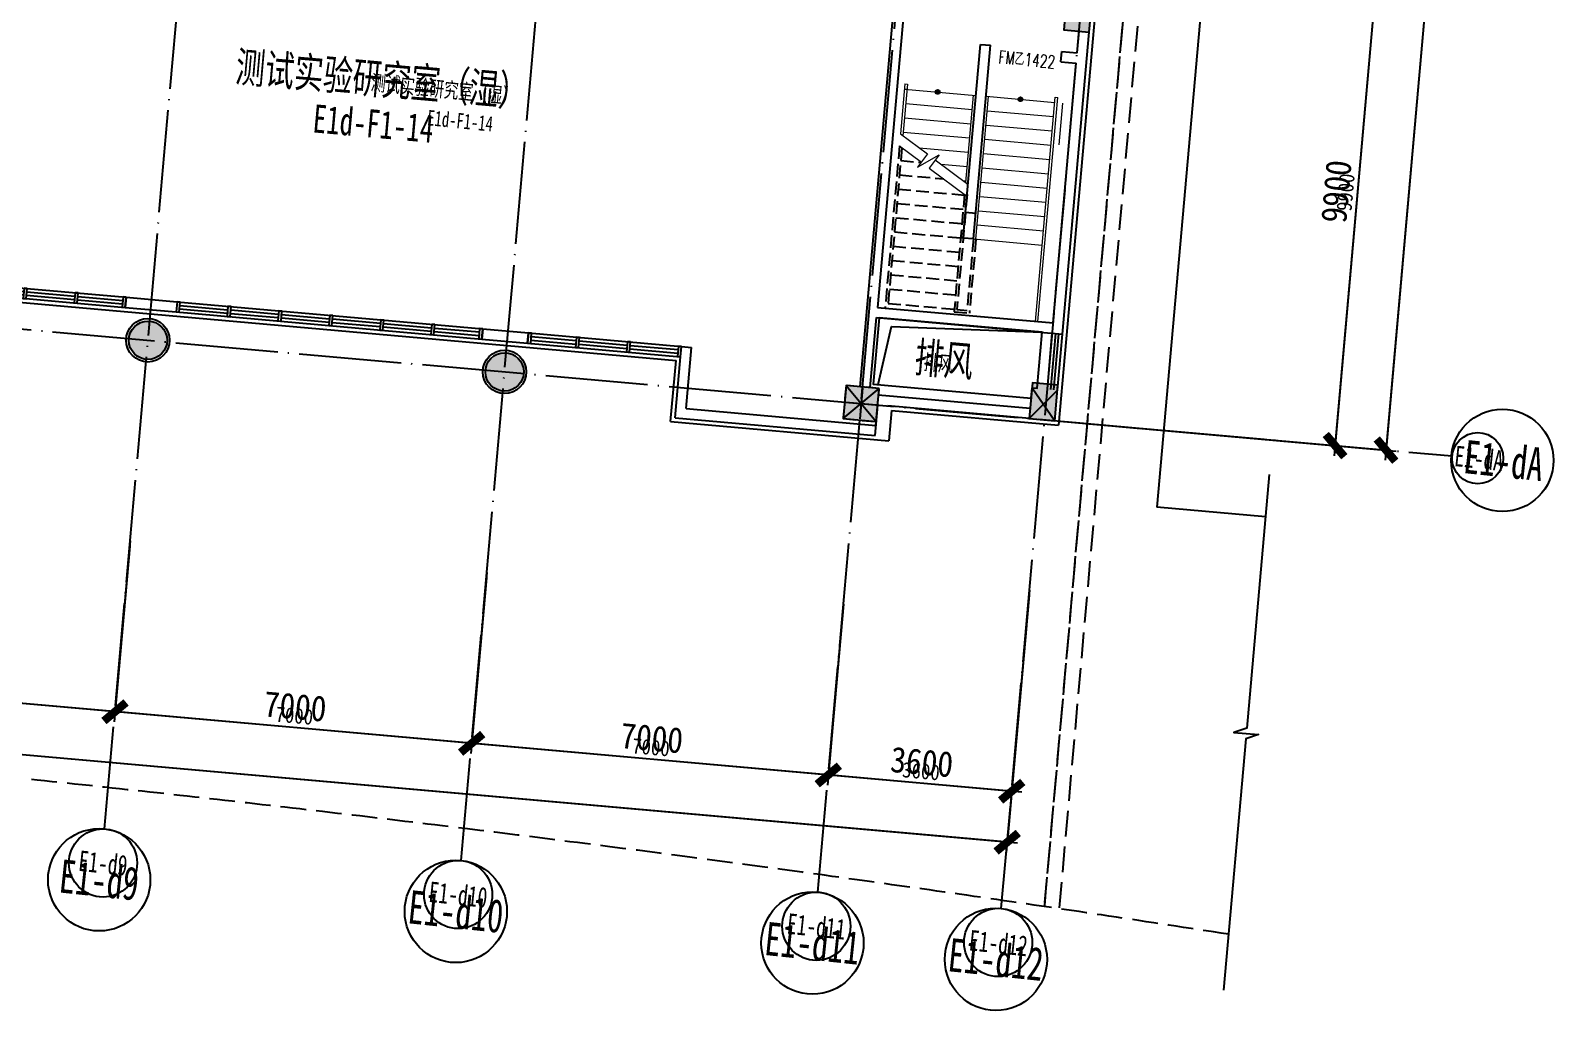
# Model space of a CAD drawing. Header units: millimetres. Extents: x 347599 to 1495443, y -100002 to 152717.
# Drawn here: x 1463554 to 1493331, y -1162 to 17992 of the extents above; entities that cross this region are included whole.
import ezdxf
from ezdxf.enums import TextEntityAlignment as Align

# ---------------------------------------------------------------- set-up
doc = ezdxf.new("R2010")
doc.units = ezdxf.units.MM
doc.header["$LTSCALE"] = 1000
doc.header["$PDMODE"] = 1
for name, pattern in [('DASH', [0.35, 0.25, -0.1]), ('E-RG-1F$0$$0$DOTE', [2.42, 2, -0.2, 0.02, -0.2]), ('E1-RV-1F$0$DASH', [0.35, 0.25, -0.1]), ('XRE1$0$DASH', [0.35, 0.25, -0.1]), ('XRE2$0$HIDDEN', [0.375, 0.25, -0.125])]:
    doc.linetypes.add(name, pattern=pattern)
doc.layers.get('0').update_dxf_attribs({"linetype": 'CONTINUOUS'})
doc.layers.get('Defpoints').update_dxf_attribs({"linetype": 'CONTINUOUS'})
for name, color, linetype in [('00外装饰面', 21, 'CONTINUOUS'), ('A-------', 18, 'CONTINUOUS'), ('A-SYMB-DOOR', 13, 'CONTINUOUS'), ('A-SYMB-DOOR1', 4, 'CONTINUOUS'), ('A—墙体', 7, 'CONTINUOUS'), ('A—文字索引', 40, 'CONTINUOUS'), ('A—楼梯、电梯、栏杆', 50, 'CONTINUOUS'), ('A—设备管丼、主管符号', 50, 'CONTINUOUS'), ('A—轴线、尺寸', 1, 'CONTINUOUS'), ('A—门窗', 135, 'CONTINUOUS'), ('E-RG-1F$0$A-SYMB', 4, 'CONTINUOUS'), ('E1-RI-1F$0$A-TILE', 44, 'CONTINUOUS'), ('E1-RV-1F$0$C-NAME-DIM100', 13, 'CONTINUOUS'), ('I—平面—文字', 40, 'CONTINUOUS'), ('I—平面—文字（放大1：100）', 40, 'XRE2$0$HIDDEN'), ('XRE2$0$0S-COLS-I-P', 8, 'XRE2$0$HIDDEN'), ('轴线100', 1, 'CONTINUOUS')]:
    doc.layers.add(name, color=color, linetype=linetype)
for name, color, linetype, lineweight in [('E1-RI-1F$0$A-GLAZ-CWMG', 3, 'CONTINUOUS', 5), ('E1-RI-1F$0$AUDIT_D_131110141545-10', 7, 'CONTINUOUS', 5), ('E1-RV-1F$0$A-FLOR-STRS', 2, 'CONTINUOUS', 5), ('E1-RV-1F$0$A-GLAZ-CWMG', 3, 'CONTINUOUS', 5), ('E1-RV-1F$0$A-WALL', 7, 'CONTINUOUS', 5)]:
    doc.layers.add(name, color=color, linetype=linetype, lineweight=lineweight)
doc.styles.add('ARIAL', font='simhei.ttf', dxfattribs={"width": 0.9})
doc.styles.add('ECADI-TXT', font='simplex.shx', dxfattribs={"bigfont": 'hztxt.shx'})
doc.styles.add('XD2008', font='simhei.ttf', dxfattribs={"width": 0.7})
doc.dimstyles.new('200', dxfattribs={"dimscale": 200, "dimtxt": 2.5, "dimasz": 2, "dimexe": 1, "dimexo": 1, "dimgap": 0.8, "dimtad": 1, "dimdec": 0, "dimdsep": 46, "dimtxsty": 'ARIAL', "dimblk1": 'ARCHTICK', "dimblk2": 'ARCHTICK', "dimsah": 1, "dimcen": -0.9, "dimdle": 1, "dimclrd": 256, "dimclre": 256, "dimclrt": 40, "dimaunit": 1, "dimadec": 0, "dimazin": 0, "dimtfac": 0.35, "dimtdec": 0, "dimtix": 1, "dimtmove": 2, "dimatfit": 3, "dimldrblk": 'ARCHTICK', "dimfxl": 0, "dimtvp": 0.8, "dimtolj": 1, "dimtzin": 0, "dimarcsym": 0})
doc.dimstyles.new('副本 100', dxfattribs={"dimscale": 100, "dimtxt": 2.5, "dimasz": 2, "dimexe": 1, "dimexo": 1, "dimgap": 0.8, "dimtad": 1, "dimdec": 0, "dimdsep": 46, "dimtxsty": 'ARIAL', "dimblk1": 'ARCHTICK', "dimblk2": 'ARCHTICK', "dimsah": 1, "dimcen": -0.9, "dimdle": 1, "dimclrd": 256, "dimclre": 256, "dimclrt": 40, "dimaunit": 1, "dimadec": 0, "dimazin": 0, "dimtfac": 0.35, "dimtdec": 0, "dimtix": 1, "dimtmove": 2, "dimatfit": 3, "dimldrblk": 'ARCHTICK', "dimfxl": 0, "dimtvp": 0.8, "dimtolj": 1, "dimtzin": 0, "dimarcsym": 0})

# ---------------------------------------------------------------- blocks, each defined once
blk = doc.blocks.new('E1-RV-1F$0$3')
at = {"layer": 'A—楼梯、电梯、栏杆'}
h = blk.add_hatch(color=256, dxfattribs=at)
edge = h.paths.add_edge_path()
edge.add_arc((10773785, -7567737), 20, 138.7891, 318.7891, ccw=False)
edge.add_arc((10773785, -7567737), 20, -41.2109, 138.7891, ccw=False)
blk.add_lwpolyline([(10773800, -7567750, -1), (10773770, -7567724, -1)], format="xyb", close=True, dxfattribs=at)
blk = doc.blocks.new('E1-RI-1F$0$RECTANGULAR_MULLION_-_60_Z')
at = {"layer": 'A—门窗'}
for p, q in [((-30, 125), (30, 125)), ((-30, -75), (-30, 125)), ((30, 125), (30, -75)), ((30, -75), (-30, -75))]:
    blk.add_line(p, q, dxfattribs=at)
blk = doc.blocks.new('E1-RI-1F$0$C6030')
at = {"layer": 'A—门窗'}
for p, q in [((11809484, -6205374), (11815461, -6205904)), ((11809532, -6205512), (11810469, -6205595)), ((11809538, -6205446), (11810474, -6205529)), ((11810534, -6205534), (11811471, -6205617)), ((11809467, -6205573), (11815443, -6206103)), ((11810528, -6205601), (11811465, -6205684)), ((11811524, -6205689), (11812461, -6205772)), ((11811530, -6205623), (11812467, -6205706)), ((11812521, -6205777), (11813457, -6205860)), ((11812526, -6205711), (11813463, -6205794)), ((11813517, -6205866), (11814453, -6205949)), ((11813522, -6205799), (11814459, -6205882)), ((11814513, -6205954), (11815389, -6206032)), ((11814519, -6205888), (11815395, -6205965))]:
    blk.add_line(p, q, dxfattribs=at)
at = {"layer": 'E1-RI-1F$0$AUDIT_D_131110141545-10'}
for p, q in [((11809484, -6205374), (11809467, -6205573)), ((11815461, -6205904), (11815443, -6206103))]:
    blk.add_line(p, q, dxfattribs=at)
at = {"layer": 'E1-RI-1F$0$A-GLAZ-CWMG', "color": 8, "extrusion": (0, 0, -1), "rotation": 5.06777112931197}
for p in [(-11809503, -6205501), (-11810499, -6205590), (-11811495, -6205678), (-11812491, -6205766), (-11813487, -6205855), (-11814484, -6205943), (-11815420, -6206026)]:
    blk.add_blockref('E1-RI-1F$0$RECTANGULAR_MULLION_-_60_Z', p, dxfattribs=at)
blk = doc.blocks.new('E1-RI-1F$0$C3030')
at = {"layer": 'A—门窗'}
for p, q in [((11805582, -6205229), (11808570, -6205494)), ((11805600, -6205030), (11808588, -6205295)), ((11805647, -6205168), (11806524, -6205246)), ((11805653, -6205101), (11806530, -6205179)), ((11806584, -6205251), (11807520, -6205334)), ((11806590, -6205184), (11807526, -6205267)), ((11807580, -6205339), (11808516, -6205422)), ((11807586, -6205273), (11808522, -6205356))]:
    blk.add_line(p, q, dxfattribs=at)
at = {"layer": 'E1-RI-1F$0$AUDIT_D_131110141545-10'}
for p, q in [((11805582, -6205229), (11805600, -6205030)), ((11808570, -6205494), (11808588, -6205295))]:
    blk.add_line(p, q, dxfattribs=at)
at = {"layer": 'E1-RI-1F$0$A-GLAZ-CWMG', "color": 8, "extrusion": (0, 0, -1), "rotation": 5.06777112931197}
for p in [(-11805618, -6205157), (-11806555, -6205240), (-11807551, -6205328), (-11808547, -6205417)]:
    blk.add_blockref('E1-RI-1F$0$RECTANGULAR_MULLION_-_60_Z', p, dxfattribs=at)
blk = doc.blocks.new('_ArchTick')
at = {"color": 0, "linetype": 'ByBlock', "const_width": 0.4}
blk.add_lwpolyline([(-0.5, -0.5), (0.5, 0.5)], dxfattribs=at)
blk = doc.blocks.new('*D267')
at = {"layer": 'A—轴线、尺寸', "linetype": 'ByBlock', "lineweight": -2}
for p, q in [((1485153, 20164), (1490134, 19723)), ((1489952, 19940), (1489042, 9680)), ((1484278, 10303), (1489259, 9861))]:
    blk.add_line(p, q, dxfattribs=at)
at = {"layer": 'Defpoints', "color": 0, "linetype": 'ByBlock'}
for p in [(1484954, 20182), (1484079, 10321), (1489060, 9879)]:
    blk.add_point(p, dxfattribs=at)
at = {"layer": 'A—轴线、尺寸', "linetype": 'ByBlock', "lineweight": -2, "xscale": 400, "yscale": 400, "zscale": 400}
for p, rotation in [((1489935, 19740), 84.93222891520612), ((1489060, 9879), 264.9322289152061)]:
    blk.add_blockref('_ArchTick', p, dxfattribs=dict(at, rotation=rotation))
at = {"layer": 'A—轴线、尺寸', "color": 40, "linetype": 'ByBlock', "insert": (1489086, 14846), "char_height": 500, "attachment_point": 5, "rotation": 84.9322, "style": 'ARIAL'}
blk.add_mtext('\\A1;9900', dxfattribs=at)
blk = doc.blocks.new('*D268')
at = {"layer": 'A—轴线、尺寸', "linetype": 'ByBlock', "lineweight": -2}
for p, q in [((1485891, 34154), (1492367, 33580)), ((1492185, 33797), (1490038, 9592)), ((1483780, 10347), (1490255, 9773))]:
    blk.add_line(p, q, dxfattribs=at)
at = {"layer": 'Defpoints', "color": 0, "linetype": 'ByBlock'}
for p in [(1485692, 34172), (1483581, 10365), (1490056, 9791)]:
    blk.add_point(p, dxfattribs=at)
at = {"layer": 'A—轴线、尺寸', "linetype": 'ByBlock', "lineweight": -2, "xscale": 400, "yscale": 400, "zscale": 400}
for p, rotation in [((1492167, 33597), 84.93222891520612), ((1490056, 9791), 264.9322289152061)]:
    blk.add_blockref('_ArchTick', p, dxfattribs=dict(at, rotation=rotation))
at = {"layer": 'A—轴线、尺寸', "color": 40, "linetype": 'ByBlock', "insert": (1490701, 21731), "char_height": 500, "attachment_point": 5, "rotation": 84.9322, "style": 'ARIAL'}
blk.add_mtext('\\A1;23900', dxfattribs=at)
blk = doc.blocks.new('*D269')
at = {"layer": 'A—轴线、尺寸', "linetype": 'ByBlock', "lineweight": -2}
for p, q in [((1479439, 6678), (1479135, 3243)), ((1483025, 6360), (1482721, 2925)), ((1482937, 3106), (1478953, 3459))]:
    blk.add_line(p, q, dxfattribs=at)
at = {"layer": 'Defpoints', "color": 0, "linetype": 'ByBlock'}
for p in [(1479457, 6878), (1483043, 6560), (1479152, 3442)]:
    blk.add_point(p, dxfattribs=at)
at = {"layer": 'A—轴线、尺寸', "linetype": 'ByBlock', "lineweight": -2, "xscale": 400, "yscale": 400, "zscale": 400}
for p, rotation in [((1479152, 3442), 174.9322288769739), ((1482738, 3124), 354.9322288769739)]:
    blk.add_blockref('_ArchTick', p, dxfattribs=dict(at, rotation=rotation))
at = {"layer": 'A—轴线、尺寸', "color": 40, "linetype": 'ByBlock', "insert": (1480982, 3694), "char_height": 500, "attachment_point": 5, "rotation": 354.9322, "style": 'ARIAL'}
blk.add_mtext('\\A1;3600', dxfattribs=at)
blk = doc.blocks.new('*D270')
at = {"layer": 'A—轴线、尺寸', "linetype": 'ByBlock', "lineweight": -2}
for p, q in [((1472467, 7297), (1472162, 3861)), ((1479439, 6678), (1479135, 3243)), ((1479352, 3424), (1471980, 4078))]:
    blk.add_line(p, q, dxfattribs=at)
at = {"layer": 'Defpoints', "color": 0, "linetype": 'ByBlock'}
for p in [(1472484, 7496), (1479457, 6878), (1472180, 4060)]:
    blk.add_point(p, dxfattribs=at)
at = {"layer": 'A—轴线、尺寸', "linetype": 'ByBlock', "lineweight": -2, "xscale": 400, "yscale": 400, "zscale": 400}
for p, rotation in [((1472180, 4060), 174.9322288769739), ((1479152, 3442), 354.9322288769739)]:
    blk.add_blockref('_ArchTick', p, dxfattribs=dict(at, rotation=rotation))
at = {"layer": 'A—轴线、尺寸', "color": 40, "linetype": 'ByBlock', "insert": (1475702, 4162), "char_height": 500, "attachment_point": 5, "rotation": 354.9322, "style": 'ARIAL'}
blk.add_mtext('\\A1;7000', dxfattribs=at)
blk = doc.blocks.new('*D271')
at = {"layer": 'A—轴线、尺寸', "linetype": 'ByBlock', "lineweight": -2}
for p, q in [((1465494, 7915), (1465189, 4479)), ((1472467, 7297), (1472162, 3861)), ((1472379, 4042), (1465008, 4696))]:
    blk.add_line(p, q, dxfattribs=at)
at = {"layer": 'Defpoints', "color": 0, "linetype": 'ByBlock'}
for p in [(1465512, 8114), (1472484, 7496), (1465207, 4678)]:
    blk.add_point(p, dxfattribs=at)
at = {"layer": 'A—轴线、尺寸', "linetype": 'ByBlock', "lineweight": -2, "xscale": 400, "yscale": 400, "zscale": 400}
for p, rotation in [((1465207, 4678), 174.9322288769739), ((1472180, 4060), 354.9322288769739)]:
    blk.add_blockref('_ArchTick', p, dxfattribs=dict(at, rotation=rotation))
at = {"layer": 'A—轴线、尺寸', "color": 40, "linetype": 'ByBlock', "insert": (1468730, 4780), "char_height": 500, "attachment_point": 5, "rotation": 354.9322, "style": 'ARIAL'}
blk.add_mtext('\\A1;7000', dxfattribs=at)
blk = doc.blocks.new('*D272')
at = {"layer": 'A—轴线、尺寸', "linetype": 'ByBlock', "lineweight": -2}
for p, q in [((1458521, 8533), (1458217, 5098)), ((1465494, 7915), (1465189, 4479)), ((1465406, 4661), (1458035, 5314))]:
    blk.add_line(p, q, dxfattribs=at)
at = {"layer": 'Defpoints', "color": 0, "linetype": 'ByBlock'}
for p in [(1458539, 8733), (1465512, 8114), (1458234, 5297)]:
    blk.add_point(p, dxfattribs=at)
at = {"layer": 'A—轴线、尺寸', "linetype": 'ByBlock', "lineweight": -2, "xscale": 400, "yscale": 400, "zscale": 400}
for p, rotation in [((1458234, 5297), 174.9322288769739), ((1465207, 4678), 354.9322288769739)]:
    blk.add_blockref('_ArchTick', p, dxfattribs=dict(at, rotation=rotation))
at = {"layer": 'A—轴线、尺寸', "color": 40, "linetype": 'ByBlock', "insert": (1461757, 5399), "char_height": 500, "attachment_point": 5, "rotation": 354.9322, "style": 'ARIAL'}
blk.add_mtext('\\A1;7000', dxfattribs=at)
blk = doc.blocks.new('*D281')
at = {"layer": 'A—轴线、尺寸', "linetype": 'ByBlock', "lineweight": -2}
for p, q in [((1411260, 13322), (1410814, 8297)), ((1482849, 2110), (1410632, 8514)), ((1483078, 6953), (1482632, 1928))]:
    blk.add_line(p, q, dxfattribs=at)
at = {"layer": 'Defpoints', "color": 0, "linetype": 'ByBlock'}
for p in [(1411277, 13521), (1410832, 8497), (1483095, 7152)]:
    blk.add_point(p, dxfattribs=at)
at = {"layer": 'A—轴线、尺寸', "linetype": 'ByBlock', "lineweight": -2, "xscale": 400, "yscale": 400, "zscale": 400}
for p, rotation in [((1410832, 8497), 174.9322288769739), ((1482650, 2128), 354.9322288769739)]:
    blk.add_blockref('_ArchTick', p, dxfattribs=dict(at, rotation=rotation))
at = {"layer": 'A—轴线、尺寸', "color": 40, "linetype": 'ByBlock', "insert": (1446777, 5723), "char_height": 500, "attachment_point": 5, "rotation": 354.9322, "style": 'ARIAL'}
blk.add_mtext('\\A1;72100', dxfattribs=at)
blk = doc.blocks.new('E-RG-1F$0$十字坐标点')
at = {"layer": 'E-RG-1F$0$A-SYMB'}
for points in [[(-284, -98), (284, 98)], [(-98, 284), (98, -284)]]:
    blk.add_lwpolyline(points, dxfattribs=at)
blk = doc.blocks.new('ECADI-TAG-DOOR')
blk = doc.blocks.new('*D513')
at = {"layer": 'Defpoints', "color": 0, "linetype": 'Continuous'}
for p in [(1484954, 20182), (1484079, 10321), (1489060, 9879)]:
    blk.add_point(p, dxfattribs=at)
at = {"layer": '轴线100', "linetype": 'Continuous', "lineweight": -2}
for p, q in [((1485053, 20173), (1490034, 19732)), ((1489943, 19840), (1489051, 9779)), ((1484179, 10312), (1489160, 9870))]:
    blk.add_line(p, q, dxfattribs=at)
at = {"layer": '轴线100', "linetype": 'Continuous', "lineweight": -2, "xscale": 200, "yscale": 200, "zscale": 200}
for p, rotation in [((1489935, 19740), 84.93222891520747), ((1489060, 9879), 264.9322289152075)]:
    blk.add_blockref('_ArchTick', p, dxfattribs=dict(at, rotation=rotation))
at = {"layer": '轴线100', "color": 40, "linetype": 'Continuous', "insert": (1489267, 14830), "char_height": 300, "attachment_point": 5, "rotation": 84.9322, "style": 'ARIAL'}
blk.add_mtext('\\A1;9900', dxfattribs=at)
blk = doc.blocks.new('*D514')
at = {"layer": 'Defpoints', "color": 0, "linetype": 'Continuous'}
for p in [(1485692, 34172), (1483581, 10365), (1490056, 9791)]:
    blk.add_point(p, dxfattribs=at)
at = {"layer": '轴线100', "linetype": 'Continuous', "lineweight": -2}
for p, q in [((1485791, 34163), (1492267, 33589)), ((1492176, 33697), (1490047, 9691)), ((1483681, 10356), (1490156, 9782))]:
    blk.add_line(p, q, dxfattribs=at)
at = {"layer": '轴线100', "linetype": 'Continuous', "lineweight": -2, "xscale": 200, "yscale": 200, "zscale": 200}
for p, rotation in [((1492167, 33597), 84.93222891520747), ((1490056, 9791), 264.9322289152075)]:
    blk.add_blockref('_ArchTick', p, dxfattribs=dict(at, rotation=rotation))
at = {"layer": '轴线100', "color": 40, "linetype": 'Continuous', "insert": (1490881, 21715), "char_height": 300, "attachment_point": 5, "rotation": 84.9322, "style": 'ARIAL'}
blk.add_mtext('\\A1;23900', dxfattribs=at)
blk = doc.blocks.new('*D515')
at = {"layer": 'Defpoints', "color": 0, "linetype": 'Continuous'}
for p in [(1479457, 6878), (1483043, 6560), (1479152, 3442)]:
    blk.add_point(p, dxfattribs=at)
at = {"layer": '轴线100', "linetype": 'Continuous', "lineweight": -2}
for p, q in [((1479448, 6778), (1479144, 3342)), ((1483034, 6460), (1482729, 3024)), ((1482838, 3115), (1479053, 3451))]:
    blk.add_line(p, q, dxfattribs=at)
at = {"layer": '轴线100', "linetype": 'Continuous', "lineweight": -2, "xscale": 200, "yscale": 200, "zscale": 200}
for p, rotation in [((1479152, 3442), 174.9322288767491), ((1482738, 3124), 354.932228876749)]:
    blk.add_blockref('_ArchTick', p, dxfattribs=dict(at, rotation=rotation))
at = {"layer": '轴线100', "color": 40, "linetype": 'Continuous', "insert": (1480966, 3514), "char_height": 300, "attachment_point": 5, "rotation": 354.9322, "style": 'ARIAL'}
blk.add_mtext('\\A1;3600', dxfattribs=at)
blk = doc.blocks.new('*D516')
at = {"layer": 'Defpoints', "color": 0, "linetype": 'Continuous'}
for p in [(1472484, 7496), (1479457, 6878), (1472180, 4060)]:
    blk.add_point(p, dxfattribs=at)
at = {"layer": '轴线100', "linetype": 'Continuous', "lineweight": -2}
for p, q in [((1472475, 7396), (1472171, 3961)), ((1479448, 6778), (1479144, 3342)), ((1479252, 3433), (1472080, 4069))]:
    blk.add_line(p, q, dxfattribs=at)
at = {"layer": '轴线100', "linetype": 'Continuous', "lineweight": -2, "xscale": 200, "yscale": 200, "zscale": 200}
for p, rotation in [((1472180, 4060), 174.9322288767491), ((1479152, 3442), 354.932228876749)]:
    blk.add_blockref('_ArchTick', p, dxfattribs=dict(at, rotation=rotation))
at = {"layer": '轴线100', "color": 40, "linetype": 'Continuous', "insert": (1475686, 3982), "char_height": 300, "attachment_point": 5, "rotation": 354.9322, "style": 'ARIAL'}
blk.add_mtext('\\A1;7000', dxfattribs=at)
blk = doc.blocks.new('*D517')
at = {"layer": 'Defpoints', "color": 0, "linetype": 'Continuous'}
for p in [(1465512, 8114), (1472484, 7496), (1465207, 4678)]:
    blk.add_point(p, dxfattribs=at)
at = {"layer": '轴线100', "linetype": 'Continuous', "lineweight": -2}
for p, q in [((1465503, 8015), (1465198, 4579)), ((1472475, 7396), (1472171, 3961)), ((1472279, 4051), (1465107, 4687))]:
    blk.add_line(p, q, dxfattribs=at)
at = {"layer": '轴线100', "linetype": 'Continuous', "lineweight": -2, "xscale": 200, "yscale": 200, "zscale": 200}
for p, rotation in [((1465207, 4678), 174.9322288767491), ((1472180, 4060), 354.932228876749)]:
    blk.add_blockref('_ArchTick', p, dxfattribs=dict(at, rotation=rotation))
at = {"layer": '轴线100', "color": 40, "linetype": 'Continuous', "insert": (1468714, 4600), "char_height": 300, "attachment_point": 5, "rotation": 354.9322, "style": 'ARIAL'}
blk.add_mtext('\\A1;7000', dxfattribs=at)
blk = doc.blocks.new('*D518')
at = {"layer": 'Defpoints', "color": 0, "linetype": 'Continuous'}
for p in [(1458539, 8733), (1465512, 8114), (1458234, 5297)]:
    blk.add_point(p, dxfattribs=at)
at = {"layer": '轴线100', "linetype": 'Continuous', "lineweight": -2}
for p, q in [((1458530, 8633), (1458225, 5197)), ((1465503, 8015), (1465198, 4579)), ((1465307, 4670), (1458135, 5306))]:
    blk.add_line(p, q, dxfattribs=at)
at = {"layer": '轴线100', "linetype": 'Continuous', "lineweight": -2, "xscale": 200, "yscale": 200, "zscale": 200}
for p, rotation in [((1458234, 5297), 174.9322288767491), ((1465207, 4678), 354.932228876749)]:
    blk.add_blockref('_ArchTick', p, dxfattribs=dict(at, rotation=rotation))
at = {"layer": '轴线100', "color": 40, "linetype": 'Continuous', "insert": (1461741, 5218), "char_height": 300, "attachment_point": 5, "rotation": 354.9322, "style": 'ARIAL'}
blk.add_mtext('\\A1;7000', dxfattribs=at)
blk = doc.blocks.new('*D527')
at = {"layer": 'Defpoints', "color": 0, "linetype": 'Continuous'}
for p in [(1411277, 13521), (1410832, 8497), (1483095, 7152)]:
    blk.add_point(p, dxfattribs=at)
at = {"layer": '轴线100', "linetype": 'Continuous', "lineweight": -2}
for p, q in [((1411268, 13422), (1410823, 8397)), ((1482749, 2119), (1410732, 8505)), ((1483087, 7053), (1482641, 2028))]:
    blk.add_line(p, q, dxfattribs=at)
at = {"layer": '轴线100', "linetype": 'Continuous', "lineweight": -2, "xscale": 200, "yscale": 200, "zscale": 200}
for p, rotation in [((1410832, 8497), 174.9322288767491), ((1482650, 2128), 354.932228876749)]:
    blk.add_blockref('_ArchTick', p, dxfattribs=dict(at, rotation=rotation))
at = {"layer": '轴线100', "color": 40, "linetype": 'Continuous', "insert": (1446761, 5543), "char_height": 300, "attachment_point": 5, "rotation": 354.9322, "style": 'ARIAL'}
blk.add_mtext('\\A1;72100', dxfattribs=at)

msp = doc.modelspace()

# ---------------------------------------------------------------- hatches: boundary and pattern name
at = {"layer": 'A-------'}
for points in [[(1484316, 18657.5), (1483818, 18701.7), (1483756.1, 18004.4), (1484254.2, 17960.2)], [(1480148.3, 10995.6), (1479500.8, 11053), (1479443.4, 10405.5), (1480090.8, 10348.1)], [(1483642.5, 11062.3), (1483144.4, 11106.5), (1483082.6, 10409.2), (1483580.6, 10365)]]:
    msp.add_hatch(color=256, dxfattribs=at).paths.add_polyline_path(points)
h = msp.add_hatch(color=256, dxfattribs=at)
edge = h.paths.add_edge_path()
edge.add_arc((1465850.6, 11937.3), 375, 0, 360)
h = msp.add_hatch(color=256, dxfattribs=at)
edge = h.paths.add_edge_path()
edge.add_arc((1472823.2, 11319), 375, 0, 360)

# ---------------------------------------------------------------- linework, layer by layer
at = {"elevation": 0}
for points in [[(1484316, 18657.5), (1483818, 18701.7), (1483756.1, 18004.4), (1484254.2, 17960.2)], [(1480148.3, 10995.6), (1479500.8, 11053), (1479443.4, 10405.5), (1480090.8, 10348.1)], [(1483642.5, 11062.3), (1483144.4, 11106.5), (1483082.6, 10409.2), (1483580.6, 10365)]]:
    msp.add_lwpolyline(points, close=True, dxfattribs=at)
for centre in [(1465850.6, 11937.3, 0), (1472823.2, 11319, 0)]:
    msp.add_circle(centre, 375)
at = {"layer": '00外装饰面', "linetype": 'ByBlock', "ltscale": 5}
for p, q in [((1484396, 18650.4), (1483654.2, 10278.2)), ((1441671.6, 14603.6), (1476176.1, 11543.3)), ((1476070.2, 10348.4), (1476176.1, 11543.3)), ((1480391.2, 10567.6), (1480338.2, 9969.9)), ((1480391.2, 10567.6), (1483654.2, 10278.2)), ((1476070.2, 10348.4), (1480338.2, 9969.9))]:
    msp.add_line(p, q, dxfattribs=at)
for centre in [(1465850.1, 11937.3), (1472822.8, 11319)]:
    msp.add_circle(centre, 425, dxfattribs=at)
at = {"layer": 'A—墙体'}
for p, q in [((1479774.7, 11028.7), (1480607.3, 20417)), ((1480757.8, 19851.4), (1480567.8, 17708.9)), ((1483731.6, 12058.3), (1484254.5, 17960.2)), ((1484017.4, 17551.6), (1484055.2, 17977.9)), ((1480567.8, 17708.9), (1480113.1, 12580)), ((1481790.3, 13934.2), (1482125.7, 17719.4)), ((1481989.5, 13916.5), (1482324.9, 17701.7)), ((1482125.7, 17719.4), (1482324.9, 17701.7)), ((1483701.7, 17378.8), (1483719.4, 17578)), ((1483719.4, 17578), (1484017.5, 17551.6)), ((1483550.1, 12275.2), (1483999.8, 17352.4)), ((1483701.7, 17378.8), (1483999.8, 17352.4)), ((1482033.7, 14414.6), (1481834.5, 14432.2)), ((1481989.5, 13916.5), (1481790.3, 13934.2)), ((1465423.2, 12778.4), (1465405.5, 12579.2)), ((1465405.5, 12579.2), (1466401.6, 12490.8)), ((1465423.2, 12778.4), (1466419.3, 12690)), ((1466419.3, 12690), (1466401.6, 12490.8)), ((1480113.1, 12580), (1483550.1, 12275.2)), ((1479973.9, 11011), (1480095.4, 12380.8)), ((1480095.4, 12380.8), (1483731.6, 12058.3)), ((1472395.8, 12160), (1472378.2, 11960.8)), ((1472378.2, 11960.8), (1473274.6, 11881.3)), ((1472395.8, 12160), (1473292.3, 12080.5)), ((1473274.6, 11881.3), (1473292.3, 12080.5)), ((1483435.4, 10980.3), (1483532.4, 12076)), ((1476156.9, 10421), (1476262.9, 11616.3)), ((1476262.9, 11616.3), (1476280.6, 11815.5)), ((1476280.6, 11815.5), (1476479.8, 11797.9)), ((1476373.8, 10602.6), (1476479.8, 11797.9)), ((1480130.4, 10871.8), (1483100.2, 10608.4)), ((1476373.8, 10602.6), (1480084.3, 10273.5)), ((1480066.8, 10074.4), (1480119.3, 10672.1)), ((1480084.3, 10273.5), (1480119.3, 10672.1)), ((1483083.5, 10409.1), (1480318.6, 10654.3)), ((1476156.9, 10421), (1480066.8, 10074.4)), ((1483083.5, 10409.1), (1483581.6, 10364.9))]:
    msp.add_line(p, q, dxfattribs=at)
at = {"layer": 'A—楼梯、电梯、栏杆', "linetype": 'DASH', "ltscale": 2}
for p, q in [((1483673.7, 846.1), (1486718.9, 35185.5)), ((1483673.7, 846.1), (1486718.9, 35185.5)), ((1486393.6, 34913.2), (1483376.4, 889.6)), ((1486382.5, 34788), (1483376.4, 889.6)), ((1486382.5, 34788), (1483376.4, 889.6))]:
    msp.add_line(p, q, dxfattribs=at)
at = {"layer": 'A—楼梯、电梯、栏杆'}
for p in [(1486606.3, 20328.2), (1487699.8, 8485.4)]:
    msp.add_line(p, (1485573, 8673.9), dxfattribs=at)
at = {"layer": 'A—楼梯、电梯、栏杆', "linetype": 'XRE1$0$DASH'}
for p, q in [((1480544.6, 15735.2), (1480263.6, 12566.6)), ((1480591.7, 15700.2), (1480313.4, 12562.2)), ((1480569.3, 15448), (1480969.1, 15412.5)), ((1480519.8, 14890.1), (1481814.7, 14775.3)), ((1480544.6, 15169), (1481409.1, 15092.4)), ((1480495.1, 14611.2), (1481790, 14496.4)), ((1481816, 14789.8), (1481612.4, 12494.3)), ((1481865.8, 14785.4), (1481666.6, 12539.7)), ((1480470.4, 14332.3), (1481765.2, 14217.5)), ((1480445.6, 14053.4), (1481740.5, 13938.6)), ((1480420.9, 13774.5), (1481715.8, 13659.7)), ((1481790.3, 13934.2), (1481740.5, 13938.6)), ((1481989.3, 13916.5), (1481865.6, 12522)), ((1482039.1, 13912.1), (1481911, 12467.8)), ((1480396.2, 13495.6), (1481691, 13380.8)), ((1480371.4, 13216.7), (1481666.3, 13101.9)), ((1480346.7, 12937.8), (1481641.6, 12823)), ((1480322, 12658.9), (1481616.8, 12544.1)), ((1481666.6, 12539.7), (1481865.6, 12522)), ((1481612.4, 12494.3), (1481911, 12467.8))]:
    msp.add_line(p, q, dxfattribs=at)
at = {"layer": 'A—楼梯、电梯、栏杆'}
for points in [[(1481290.6, 16789.5, 0, 0, 0), (1481201.4, 15784, 40, 0, 0), (1481188.1, 15634.6, 0, 0, 0)], [(1481290.6, 16789.5, 0, 0, 0), (1481201.4, 15784, 40, 0, 0), (1481188.1, 15634.6, 0, 0, 0)], [(1482909.2, 16645.9, 0, 0, 0), (1482612, 13294.2, 0, 0, 0), (1480993.3, 13437.7, 0, 0, 0), (1481109.8, 14750.9, 40, 0, 0), (1481123.1, 14900.3, 0, 0, 0)], [(1482909.2, 16645.9, 0, 0, 0), (1482612, 13294.2, 0, 0, 0), (1480993.3, 13437.7, 0, 0, 0), (1481109.8, 14750.9, 40, 0, 0), (1481123.1, 14900.3, 0, 0, 0)]]:
    msp.add_lwpolyline(points, format="xyseb", dxfattribs=at)
msp.add_lwpolyline([(1487773.1, 9312.2), (1487333.5, 4354.4), (1487083.6, 4273), (1487565.5, 4230.3), (1487315.3, 4148.7), (1486879.7, -763.4)], dxfattribs=at)
at = {"layer": 'A—楼梯、电梯、栏杆', "linetype": 'DASH', "ltscale": 2}
msp.add_arc((1414285.7, -470051.1), 475962.8, 81.2152, 90.319787, dxfattribs=at)
at = {"layer": 'A—设备管丼、主管符号'}
for points in [[(1480146.2, 12376.3), (1480031.3, 11081.4), (1483118.9, 10807.6), (1483136.5, 11006.8), (1483237.1, 10998), (1483333.1, 12093.7), (1480146.2, 12376.3)], [(1480129.9, 11072.6), (1480386.2, 12208.8), (1483333.2, 12093.6)], [(1480129.9, 11072.6), (1480386.2, 12208.8), (1483333.2, 12093.6)]]:
    msp.add_lwpolyline(points, dxfattribs=at)
at = {"layer": 'A—轴线、尺寸', "linetype": 'E-RG-1F$0$$0$DOTE'}
for p, q in [((1465003.8, 2387.4), (1468543.5, 42308.8)), ((1471976.5, 1769.1), (1475516.1, 41690.5)), ((1478949.1, 1150.8), (1482488.7, 41072.2)), ((1482535, 832.8), (1486074.7, 40754.2)), ((1410954.6, 16805.6), (1491351.1, 9675.9))]:
    msp.add_line(p, q, dxfattribs=at)
at = {"layer": 'A—轴线、尺寸', "linetype": 'ByBlock'}
for centre in [(1492331.4, 9589.3), (1464897.8, 1393.1), (1471870.4, 774.7), (1478843, 156.4), (1482429, -161.6)]:
    msp.add_circle(centre, 1000, dxfattribs=at)
at = {"layer": 'A—门窗'}
for p, q in [((1483504.3, 10974.2), (1483601.5, 12069.9)), ((1483504.3, 10974.2), (1483601.5, 12069.9)), ((1483532.4, 12076), (1483532.4, 12076)), ((1483532.4, 12076), (1483532.4, 12076)), ((1483559.3, 10969.3), (1483656.5, 12065)), ((1483559.3, 10969.3), (1483656.5, 12065)), ((1483634.6, 10962.6), (1483731.7, 12058.3))]:
    msp.add_line(p, q, dxfattribs=at)
at = {"layer": 'Defpoints'}
for p, q in [((1479500.8, 11053, 0), (1480090.8, 10348.1, 0)), ((1479443.4, 10405.5, 0), (1480148.3, 10995.6, 0))]:
    msp.add_line(p, q, dxfattribs=at)
at = {"layer": 'Defpoints', "elevation": 0}
for points in [[(1483633.6, 10962.7), (1483082.6, 10409.2)], [(1483135.6, 11006.8), (1483580.6, 10365)]]:
    msp.add_lwpolyline(points, dxfattribs=at)
at = {"layer": 'E1-RV-1F$0$A-FLOR-STRS'}
for p, q in [((1480652, 16946.5), (1480565.3, 15969)), ((1480652, 16946.5), (1480565.3, 15969)), ((1480701.8, 16942.1), (1480612.4, 15934)), ((1480701.8, 16942.1), (1480612.4, 15934)), ((1480643.2, 16846.9), (1482037.6, 16723.2)), ((1480643.2, 16846.9), (1482037.6, 16723.2)), ((1480643.4, 16846.9), (1480693, 16842.5)), ((1480643.4, 16846.9), (1480693, 16842.5)), ((1480652, 16946.5), (1480701.8, 16942.1)), ((1480652, 16946.5), (1480701.8, 16942.1)), ((1481987.8, 16727.6), (1481836.7, 15023.7)), ((1481987.8, 16727.6), (1481836.7, 15023.7)), ((1482039.1, 13912.1), (1482286.4, 16701.2)), ((1482039.1, 13912.1), (1482286.4, 16701.2)), ((1482236.6, 16705.6), (1483581.6, 16586.3)), ((1482236.6, 16705.6), (1483581.6, 16586.3)), ((1483202, 12306.1), (1483590.4, 16685.9)), ((1483202, 12306.1), (1483590.4, 16685.9)), ((1483251.8, 12301.6), (1483640.2, 16681.5)), ((1483251.8, 12301.6), (1483640.2, 16681.5)), ((1483590.4, 16685.9), (1483640.2, 16681.5)), ((1483590.4, 16685.9), (1483640.2, 16681.5)), ((1480668.2, 16563.6), (1481963.1, 16448.7)), ((1480668.2, 16563.6), (1481963.1, 16448.7)), ((1482261.7, 16422.3), (1483556.8, 16307.4)), ((1482261.7, 16422.3), (1483556.8, 16307.4)), ((1483730.9, 16573.1), (1483658.5, 15756.4)), ((1483730.9, 16573.1), (1483658.5, 15756.4)), ((1480643.5, 16284.7), (1481938.4, 16169.8)), ((1480643.5, 16284.7), (1481938.4, 16169.8)), ((1482236.9, 16143.4), (1483532.1, 16028.5)), ((1482236.9, 16143.4), (1483532.1, 16028.5)), ((1480565.3, 15969), (1481091.8, 15577.6)), ((1480565.3, 15969), (1481091.8, 15577.6)), ((1480618.8, 16005.8), (1481913.6, 15890.9)), ((1480618.8, 16005.8), (1481913.6, 15890.9)), ((1482212.2, 15864.5), (1483507.4, 15749.6)), ((1482212.2, 15864.5), (1483507.4, 15749.6)), ((1480544.6, 15735.2), (1480972.5, 15417.1)), ((1480544.6, 15735.2), (1480972.5, 15417.1)), ((1480931.2, 15697), (1481888.9, 15612)), ((1480931.2, 15697), (1481888.9, 15612)), ((1482187.5, 15585.5), (1483482.6, 15470.7)), ((1482187.5, 15585.5), (1483482.6, 15470.7)), ((1481124.9, 15303.7), (1481863, 14754.9)), ((1481124.9, 15303.7), (1481863, 14754.9)), ((1481244.2, 15464.2), (1481883.7, 14988.7)), ((1481244.2, 15464.2), (1481883.7, 14988.7)), ((1481360.5, 15377.8), (1481864.2, 15333.1)), ((1481360.5, 15377.8), (1481864.2, 15333.1)), ((1482162.7, 15306.6), (1483457.9, 15191.8)), ((1482162.7, 15306.6), (1483457.9, 15191.8)), ((1481789.7, 15058.6), (1481839.4, 15054.2)), ((1481789.7, 15058.6), (1481839.4, 15054.2)), ((1482138, 15027.7), (1483433.2, 14912.9)), ((1482138, 15027.7), (1483433.2, 14912.9)), ((1482113.3, 14748.8), (1483408.4, 14634)), ((1482113.3, 14748.8), (1483408.4, 14634)), ((1482088.5, 14469.9), (1483383.7, 14355.1)), ((1482088.5, 14469.9), (1483383.7, 14355.1)), ((1482063.8, 14191), (1483359, 14076.2)), ((1482063.8, 14191), (1483359, 14076.2)), ((1481790.3, 13934.2), (1481989.5, 13916.5)), ((1481790.3, 13934.2), (1481989.5, 13916.5)), ((1481989.3, 13916.5), (1483334.2, 13797.3)), ((1481989.3, 13916.5), (1483334.2, 13797.3))]:
    msp.add_line(p, q, dxfattribs=at)
msp.add_lwpolyline([(1481091.8, 15577.6), (1480899.6, 15319), (1481317.4, 15562.6), (1481124.9, 15303.7)], dxfattribs=at)
msp.add_lwpolyline([(1481091.8, 15577.6), (1480899.6, 15319), (1481317.4, 15562.6), (1481124.9, 15303.7)], dxfattribs=at)
at = {"layer": 'E1-RV-1F$0$A-GLAZ-CWMG'}
for p, q in [((1483434.9, 10980.3), (1483532.1, 12076)), ((1483434.9, 10980.3), (1483532.1, 12076)), ((1483634.6, 10962.6), (1483731.7, 12058.3))]:
    msp.add_line(p, q, dxfattribs=at)
at = {"layer": 'E1-RV-1F$0$A-WALL'}
for p, q in [((1479774.7, 11028.7), (1480607.3, 20417)), ((1480757.8, 19851.4), (1480567.8, 17708.9)), ((1483731.6, 12058.3), (1484254.5, 17960.2)), ((1484017.4, 17551.6), (1484055.2, 17977.9)), ((1480567.8, 17708.9), (1480113.1, 12580)), ((1481790.3, 13934.2), (1482125.7, 17719.4)), ((1481989.5, 13916.5), (1482324.9, 17701.7)), ((1482125.7, 17719.4), (1482324.9, 17701.7)), ((1483701.7, 17378.8), (1483719.4, 17578)), ((1483719.4, 17578), (1484017.5, 17551.6)), ((1483550.1, 12275.2), (1483999.8, 17352.4)), ((1483701.7, 17378.8), (1483999.8, 17352.4)), ((1482033.7, 14414.6), (1481834.5, 14432.2)), ((1481989.5, 13916.5), (1481790.3, 13934.2)), ((1480113.1, 12580), (1483550.1, 12275.2)), ((1479973.9, 11011), (1480095.4, 12380.8)), ((1480095.4, 12380.8), (1483731.6, 12058.3)), ((1483435.4, 10980.3), (1483532.4, 12076)), ((1480130.4, 10871.8), (1483100.2, 10608.4)), ((1483083.5, 10409.1), (1480318.6, 10654.3)), ((1483083.5, 10409.1), (1483581.6, 10364.9))]:
    msp.add_line(p, q, dxfattribs=at)
at = {"layer": 'E1-RV-1F$0$C-NAME-DIM100', "linetype": 'E1-RV-1F$0$DASH'}
for p, q in [((1480544.6, 15735.2), (1480263.6, 12566.6)), ((1480591.7, 15700.2), (1480313.4, 12562.2)), ((1480569.3, 15448), (1480969.1, 15412.5)), ((1480519.8, 14890.1), (1481814.7, 14775.3)), ((1480544.6, 15169), (1481409.1, 15092.4)), ((1480495.1, 14611.2), (1481790, 14496.4)), ((1481816, 14789.8), (1481612.4, 12494.3)), ((1481865.8, 14785.4), (1481666.6, 12539.7)), ((1480470.4, 14332.3), (1481765.2, 14217.5)), ((1480445.6, 14053.4), (1481740.5, 13938.6)), ((1480420.9, 13774.5), (1481715.8, 13659.7)), ((1481989.3, 13916.5), (1481865.6, 12522)), ((1482039.1, 13912.1), (1481911, 12467.8)), ((1480396.2, 13495.6), (1481691, 13380.8)), ((1480371.4, 13216.7), (1481666.3, 13101.9)), ((1480346.7, 12937.8), (1481641.6, 12823)), ((1480322, 12658.9), (1481616.8, 12544.1)), ((1481666.6, 12539.7), (1481865.6, 12522)), ((1481612.4, 12494.3), (1481911, 12467.8))]:
    msp.add_line(p, q, dxfattribs=at)
at = {"layer": 'E1-RV-1F$0$C-NAME-DIM100', "linetype": 'E1-RV-1F$0$DASH', "ltscale": 1000}
msp.add_line((1481790.3, 13934.2), (1481740.5, 13938.6), dxfattribs=at)
at = {"layer": 'XRE2$0$0S-COLS-I-P', "color": 9, "elevation": 0}
msp.add_lwpolyline([(1480148.3, 10995.6), (1479500.8, 11053), (1479443.4, 10405.5), (1480090.8, 10348.1)], close=True, dxfattribs=at)
at = {"layer": '轴线100', "linetype": 'E-RG-1F$0$$0$DOTE'}
for p, q in [((1465003.8, 2387.4), (1468543.5, 42308.8)), ((1471976.5, 1769.1), (1475516.1, 41690.5)), ((1478949.1, 1150.8), (1482473.9, 40904.6)), ((1482535, 832.8), (1486059.8, 40586.7)), ((1410954.6, 16805.6), (1491351.1, 9675.9))]:
    msp.add_line(p, q, dxfattribs=at)
at = {"layer": '轴线100', "linetype": 'ByBlock'}
for centre, radius in [((1491849.1, 9631.9), 500), ((1464973.1, 1722.2), 666.7), ((1471914.9, 1105.3), 666.7), ((1478918.3, 485.5), 666.7), ((1482473.5, 168.9), 666.7)]:
    msp.add_circle(centre, radius, dxfattribs=at)

# ---------------------------------------------------------------- block references
at = {"layer": 'A-SYMB-DOOR1'}
ref = msp.add_blockref('ECADI-TAG-DOOR', (1483663.9, 17444.9, 0), dxfattribs=dict(at, xscale=100.0000000022704, yscale=100.0000000022704, zscale=100.0000000022704, rotation=354.6769983313162))
ref.add_attrib('门窗主编号1', 'FM乙1422', dxfattribs={"layer": 'A-SYMB-DOOR', "height": 250, "rotation": 354.677, "style": 'ECADI-TXT', "width": 0.7}).set_placement((1483575, 17249.2, 0), align=Align.RIGHT)
at = {"layer": 'A—楼梯、电梯、栏杆', "xscale": 2, "yscale": 2, "zscale": 2, "rotation": 84.93245769272907}
for p in [(-15498320, -20109639.7), (-15498320, -20109639.7), (-15496701.4, -20109783.2), (-15496701.4, -20109783.2)]:
    msp.add_blockref('E1-RV-1F$0$3', p, dxfattribs=at)
at = {"layer": 'Defpoints', "color": 1, "rotation": 335.9498730248836}
msp.add_blockref('E-RG-1F$0$十字坐标点', (1479795.9, 10700.7), dxfattribs=at)
at = {"layer": 'E1-RI-1F$0$A-TILE', "color": 44}
for name, p in [('E1-RI-1F$0$C6030', (-10350037.6, 6218682.6)), ('E1-RI-1F$0$C6030', (-10343065, 6218064.2)), ('E1-RI-1F$0$C3030', (-10332307.2, 6217110.2))]:
    msp.add_blockref(name, p, dxfattribs=at)

# ---------------------------------------------------------------- texts
at = {"layer": 'A—文字索引', "style": 'ARIAL', "width": 0.7}
for s, p in [('E1-dA', (1492357.6, 9586.8)), ('E1-d9', (1464899.7, 1390.6)), ('E1-d10', (1471872.3, 772.3)), ('E1-d11', (1478844.8, 153)), ('E1-d12', (1482430.8, -164.2))]:
    msp.add_text(s, height=650, rotation=354, dxfattribs=at).set_placement(p, align=Align.MIDDLE_CENTER)
at = {"layer": 'I—平面—文字', "linetype": 'ByBlock', "style": 'XD2008', "width": 0.7}
for s, height, p in [('测试实验研究室（湿）', 600, (1467547, 16994, 0)), ('E1d-F1-14', 550, (1469059.9, 16001.9)), ('排风', 600, (1480821.4, 11315.9, 0))]:
    msp.add_text(s, height=height, rotation=354.94783, dxfattribs=at).set_placement(p)
at = {"layer": 'I—平面—文字（放大1：100）', "linetype": 'ByBlock', "style": 'XD2008', "width": 0.7}
for s, rotation, p in [('测试实验研究室（湿）', 354.31437, (1470200.5, 16832.9)), ('E1d-F1-14', 354.31437, (1471301.8, 16141.1, 0)), ('排风', 354.95, (1481005.1, 11367.4))]:
    msp.add_text(s, height=300, rotation=rotation, dxfattribs=at).set_placement(p)
at = {"layer": '轴线100', "color": 40, "style": 'ARIAL', "width": 0.7}
for s, p in [('E1-dA', (1491875.3, 9629.4)), ('E1-d9', (1464975.6, 1718.9)), ('E1-d10', (1471917.4, 1102)), ('E1-d11', (1478920.8, 481)), ('E1-d12', (1482480.3, 155.5))]:
    msp.add_text(s, height=400, rotation=354, dxfattribs=at).set_placement(p, align=Align.MIDDLE_CENTER)

# ---------------------------------------------------------------- dimensions: what is measured, and where the dimension line sits
at = {"layer": 'A—轴线、尺寸', "linetype": 'ByBlock'}
for base, p1, p2, angle, picture, middle in [((1490056.2, 9790.8), (1485691.8, 34171.6), (1483581.1, 10365), 84.93223, '*D268', (1490700.6, 21730.5)), ((1489060.1, 9879.1), (1484953.7, 20182.1), (1484079.2, 10320.8), 84.93223, '*D267', (1489086.1, 14846.2)), ((1410831.7, 8496.6), (1483095.4, 7152.2), (1411277.3, 13521.1), 354.93223, '*D281', (1446777.3, 5723.3)), ((1458234.3, 5296.8), (1465511.6, 8114.2), (1458539, 8732.6), 354.93223, '*D272', (1461757.1, 5398.8)), ((1465207, 4678.5), (1472484.3, 7495.9), (1465511.6, 8114.2), 354.93223, '*D271', (1468729.7, 4780.5)), ((1472179.6, 4060.1), (1479457, 6877.5), (1472484.3, 7495.9), 354.93223, '*D270', (1475702.4, 4162.1)), ((1479152.4, 3441.8), (1483043, 6559.5), (1479457, 6877.5), 354.93223, '*D269', (1480981.8, 3694))]:
    dim = msp.add_linear_dim(base=base, p1=p1, p2=p2, angle=angle, dimstyle='200', dxfattribs=at)
    dim.commit()
    dim.dimension.update_dxf_attribs({"geometry": picture, "text_midpoint": middle})
at = {"layer": '轴线100', "linetype": 'Continuous'}
for base, p1, p2, angle, picture, middle in [((1490056.2, 9790.8), (1485691.8, 34171.6), (1483581.1, 10365), 84.93223, '*D514', (1490881, 21714.5)), ((1489060.1, 9879.1), (1484953.7, 20182.1), (1484079.2, 10320.8), 84.93223, '*D513', (1489266.5, 14830.2)), ((1410831.7, 8496.6), (1483095.4, 7152.2), (1411277.3, 13521.1), 354.93223, '*D527', (1446761.3, 5542.9)), ((1458234.3, 5296.8), (1465511.6, 8114.2), (1458539, 8732.6), 354.93223, '*D518', (1461741.1, 5218.4)), ((1465207, 4678.5), (1472484.3, 7495.9), (1465511.6, 8114.2), 354.93223, '*D517', (1468713.7, 4600.1)), ((1472179.6, 4060.1), (1479457, 6877.5), (1472484.3, 7495.9), 354.93223, '*D516', (1475686.4, 3981.7)), ((1479152.4, 3441.8), (1483043, 6559.5), (1479457, 6877.5), 354.93223, '*D515', (1480965.8, 3513.5))]:
    dim = msp.add_linear_dim(base=base, p1=p1, p2=p2, angle=angle, dimstyle='副本 100', override={"dimtxt": 3}, dxfattribs=at)
    dim.commit()
    dim.dimension.update_dxf_attribs({"geometry": picture, "text_midpoint": middle})

doc.saveas('drawing.dxf')
